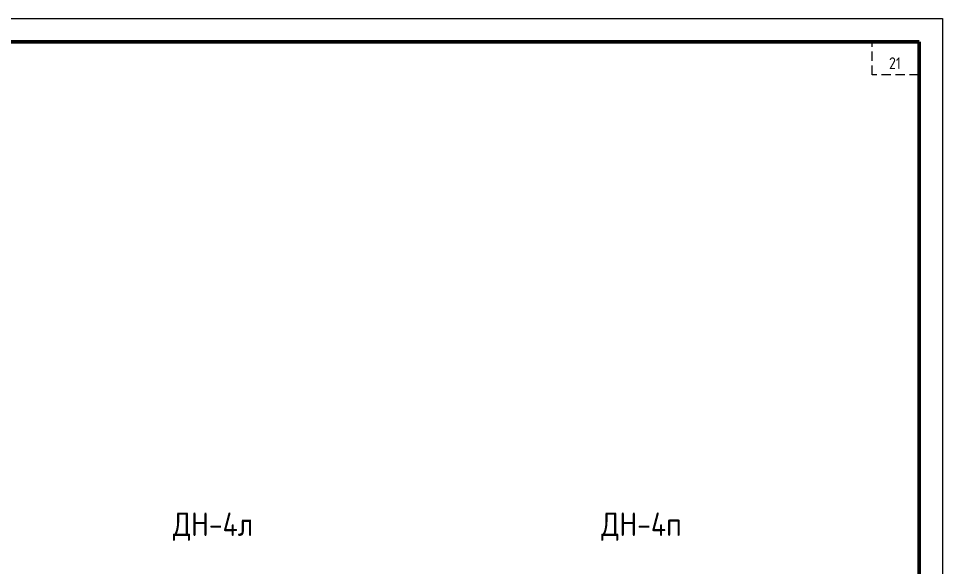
# Model space of a CAD drawing. Header units: millimetres. Extents: x -11345 to 411485, y -9810 to 73012.
# Drawn here: x -2203.3 to -2006.5, y 71225.1 to 71341.8 of the extents above; entities that cross this region are included whole.
import ezdxf

# ---------------------------------------------------------------- set-up
doc = ezdxf.new("R2010")
doc.units = ezdxf.units.MM
doc.linetypes.add('ADSK_Штриховая_ш2 п1', pattern=[3, 2, -1])
doc.layers.add('Заголовки', color=7, linetype='Continuous', lineweight=20)
doc.layers.add('Основная надпись', color=7, linetype='Continuous', lineweight=30)
doc.styles.add('GOST Common_3', font='GOST_Common.ttf', dxfattribs={"width": 0.9, "height": 250})
doc.styles.add('GOST Common_6', font='GOST_Common.ttf', dxfattribs={"width": 0.9, "height": 200})

msp = doc.modelspace()

# ---------------------------------------------------------------- linework, layer by layer
at = {"layer": 'Основная надпись', "lineweight": 20}
for p, q in [((-2847.51934, 71341.76733), (-2006.51934, 71341.76733)), ((-2006.51934, 71341.76733), (-2006.51934, 70747.76733))]:
    msp.add_line(p, q, dxfattribs=at)
at = {"layer": 'Основная надпись', "lineweight": 50}
for p, q in [((-2011.51934, 71336.76733), (-2827.51934, 71336.76733)), ((-2011.51934, 70752.76733), (-2011.51934, 71336.76733))]:
    msp.add_line(p, q, dxfattribs=at)
at = {"layer": 'Основная надпись', "linetype": 'ADSK_Штриховая_ш2 п1', "lineweight": 20}
for p, q in [((-2021.51934, 71329.76733), (-2021.51934, 71336.76733)), ((-2011.51934, 71329.76733), (-2021.51934, 71329.76733))]:
    msp.add_line(p, q, dxfattribs=at)

# ---------------------------------------------------------------- texts
at = {"layer": 'Заголовки', "lineweight": 9, "char_height": 5, "width": 17.865, "attachment_point": 8, "line_spacing_factor": 1.022766, "style": 'GOST Common_6'}
for s, insert in [('\\pxqc,t0.36,0.72,1.08,1.44,1.8,2.16,2.52,2.88,3.24,3.6,3.96,4.32,4.68,5.04,5.4,5.76,6.12,6.48,6.84,7.2,7.56,7.92,8.28,8.64,9,9.36,9.72,10.08,10.44,10.8,11.16,11.52;{ДН-4л}', (-2161.8935, 71230.57024)), ('\\pxqc,t0.36,0.72,1.08,1.44,1.8,2.16,2.52,2.88,3.24,3.6,3.96,4.32,4.68,5.04,5.4,5.76,6.12,6.48,6.84,7.2,7.56,7.92,8.28,8.64,9,9.36,9.72,10.08,10.44,10.8,11.16,11.52;{ДН-4п}', (-2070.64627, 71230.57024))]:
    msp.add_mtext(s, dxfattribs=dict(at, insert=insert))
at = {"layer": 'Основная надпись', "lineweight": 9, "insert": (-2016.64492, 71332.25582), "char_height": 2.5, "width": 2.799, "attachment_point": 5, "line_spacing_factor": 1.022766, "style": 'GOST Common_3'}
msp.add_mtext('\\pxqc,t4.572,9.144,13.716,18.288,22.86,27.432,32.004,36.576,41.148,45.72,50.292,54.864,59.436,64.008,68.58,73.152,77.724,82.296,86.868,91.44,96.012,100.584,105.156,109.728,114.3,118.872,123.444,128.016,132.588,137.16,141.732,146.304;{21}', dxfattribs=at)

doc.saveas('drawing.dxf')
